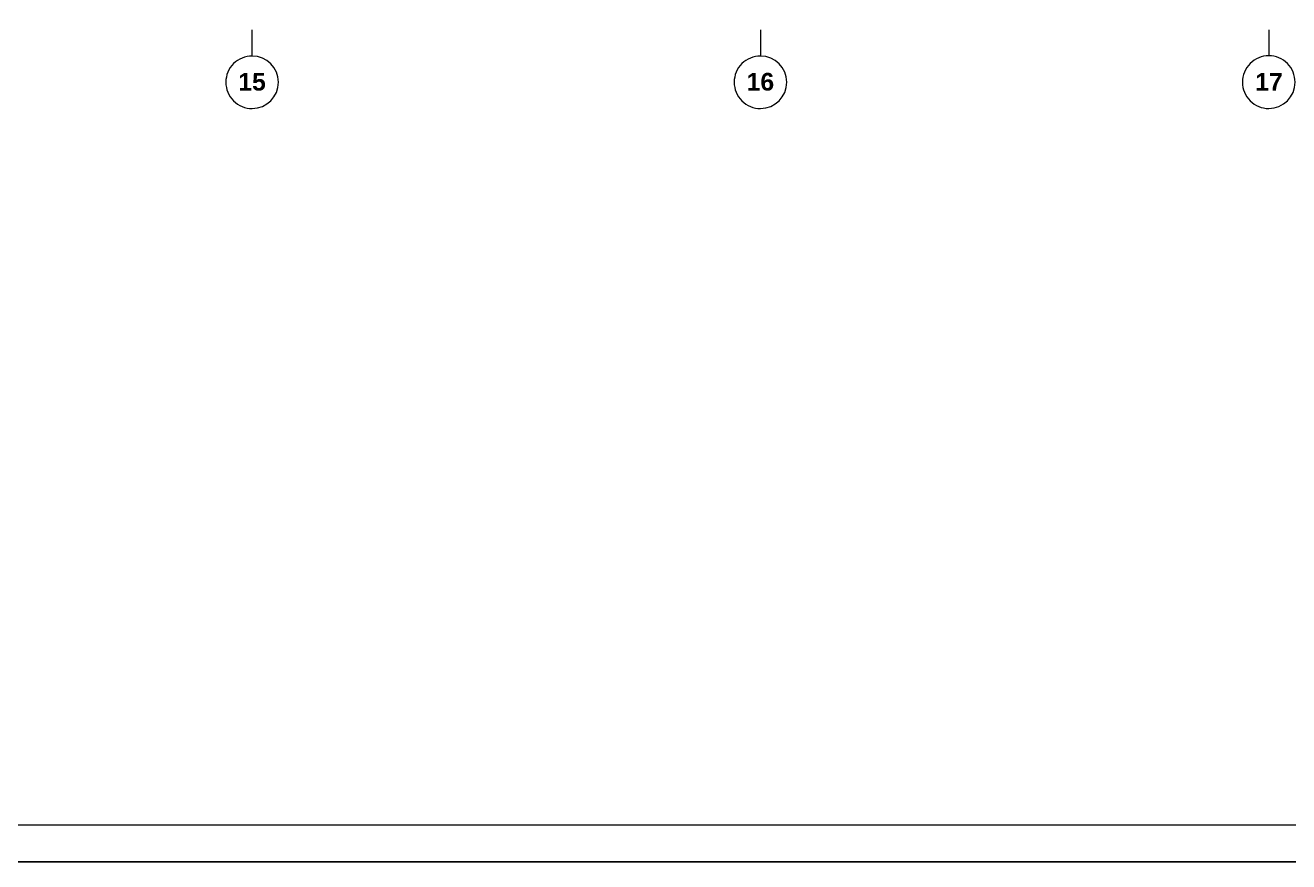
# Model space of a CAD drawing. Header units: metres. Extents: x -2 to 237, y -8 to 52.
# Drawn here: x 31.1 to 53.97, y -7.84 to 7.29 of the extents above; entities that cross this region are included whole.
import ezdxf

# ---------------------------------------------------------------- set-up
doc = ezdxf.new("R2010")
doc.units = ezdxf.units.M
doc.layers.add('PDF3_Geometry', color=7, linetype='Continuous', lineweight=0, true_color=0xaaaaaa)
doc.layers.add('PDF3_Text', color=7, linetype='Continuous', lineweight=0)
doc.layers.add('pie de plano', color=7, linetype='Continuous', lineweight=0)
doc.styles.add('PDF Helvetica Bold', font='')
doc.styles.get('PDF Helvetica Bold').set_extended_font_data('Helvetica', bold=True)

msp = doc.modelspace()

# ---------------------------------------------------------------- linework, layer by layer
at = {"layer": 'PDF3_Geometry', "lineweight": 0}
for points in [[(35.205, 7.206), (35.205, 6.729)], [(44.409, 7.206), (44.409, 6.729)], [(53.607, 7.206), (53.607, 6.729)]]:
    msp.add_lwpolyline(points, dxfattribs=at)
for points in [[(35.21, 6.729, 0.41665), (34.733, 6.257, 0.414717), (35.21, 5.781, 0.411157), (35.686, 6.257, 0.413084)], [(44.409, 6.729, 0.416622), (43.932, 6.257, 0.414689), (44.409, 5.781, 0.411104), (44.885, 6.257, 0.413031)], [(53.607, 6.734, 0.418239), (53.131, 6.257, 0.414688), (53.607, 5.781, 0.411104), (54.084, 6.257, 0.414664)]]:
    msp.add_lwpolyline(points, format="xyb", close=True, dxfattribs=at)
at = {"layer": 'pie de plano', "color": 7, "lineweight": 9}
msp.add_lwpolyline([(87.914, 52.159), (87.914, -7.842), (-2.09, -7.842), (-2.09, 52.159)], close=True, dxfattribs=at)
for points in [[(87.437, 51.348), (-0.99, 51.348), (-0.99, -7.177), (87.437, -7.177)], [(-2.09, -7.842), (87.914, -7.842)]]:
    msp.add_lwpolyline(points, dxfattribs=at)

# ---------------------------------------------------------------- texts
at = {"layer": 'PDF3_Text', "color": 253, "lineweight": 0, "true_color": 0xaaaaaa, "char_height": 0.3202, "attachment_point": 4, "style": 'PDF Helvetica Bold'}
for s, insert in [('15', (34.959, 6.263)), ('16', (44.158, 6.263)), ('17', (53.362, 6.263))]:
    msp.add_mtext(s, dxfattribs=dict(at, insert=insert))

doc.saveas('drawing.dxf')
